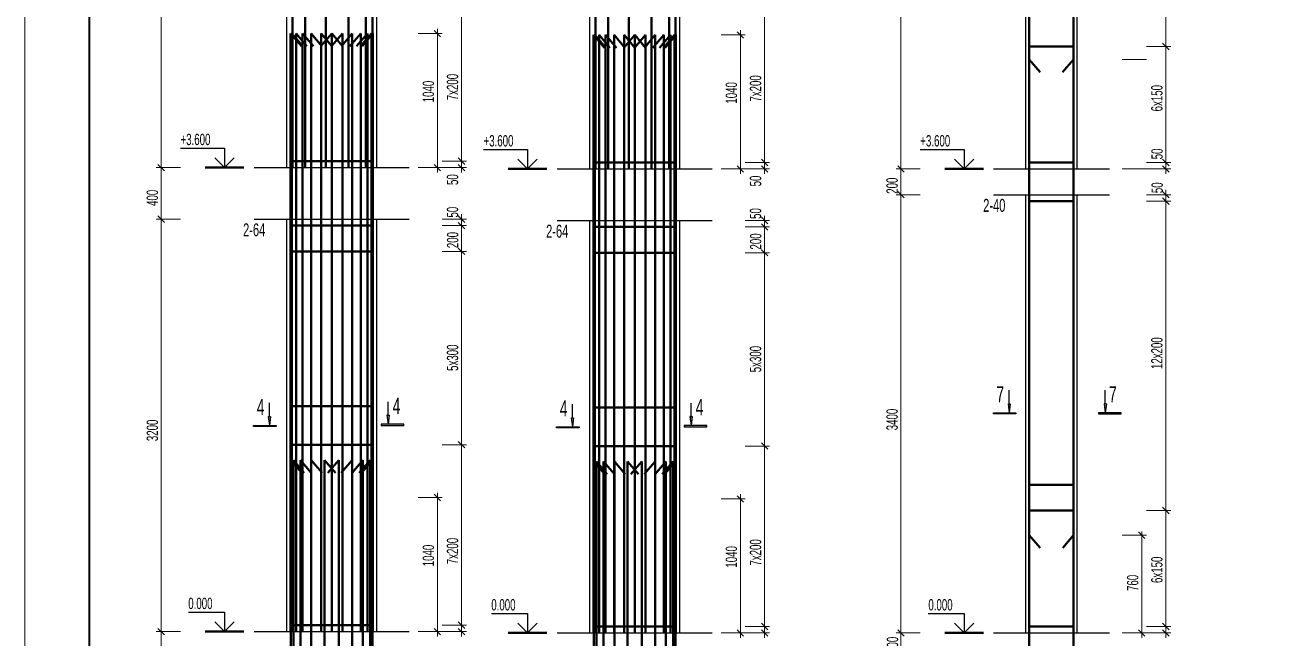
# Model space of a CAD drawing. Extents: x -483223 to 550073, y -164053 to -64662.
# Drawn here: x -303771 to -265276, y -112703 to -93666 of the extents above; entities that cross this region are included whole.
import ezdxf

# ---------------------------------------------------------------- set-up
doc = ezdxf.new("R2010")
doc.units = 0
doc.header["$MEASUREMENT"] = 0
for name, color, linetype in [('OPAL', 4, 'CONTINUOUS'), ('OTM', 9, 'CONTINUOUS'), ('ТЕКСТ', 252, 'CONTINUOUS')]:
    doc.layers.add(name, color=color, linetype=linetype)
for name, color, linetype, lineweight in [('АРМАТУРА', 11, 'CONTINUOUS', 50), ('ОСН. ТОНКА', 250, 'CONTINUOUS', 15), ('РАМКА', 250, 'CONTINUOUS', 40), ('РОЗМІР', 250, 'CONTINUOUS', 15), ('ШТРИХУВАННЯ', 250, 'CONTINUOUS', 9)]:
    doc.layers.add(name, color=color, linetype=linetype, lineweight=lineweight)
doc.styles.add('РОЗМІР', font='ARIALN.TTF', dxfattribs={"width": 0.75})

msp = doc.modelspace()

# ---------------------------------------------------------------- hatches: boundary and pattern name
at = {"layer": 'ШТРИХУВАННЯ', "ltscale": 50}
h = msp.add_hatch(color=7, dxfattribs=at)
edge = h.paths.add_edge_path()
edge.add_line((-273246.8265, -105706.0386), (-273211.8265, -105426.0386))
edge.add_ellipse((-273246.8265, -105383.4486), major_axis=(0, 55.1263), ratio=0.9999999947, start_angle=140.58705469, end_angle=219.4129462, ccw=False)
edge.add_line((-273281.8265, -105426.0386), (-273246.8265, -105706.0386))
h.paths.add_polyline_path([(-273736.8265, -105706.0386), (-273736.8265, -105741.0386), (-273036.8265, -105741.0386), (-273036.8265, -105706.0386)])
h = msp.add_hatch(color=7, dxfattribs=at)
edge = h.paths.add_edge_path()
edge.add_line((-270266.8264, -105706.0386), (-270301.8264, -105426.0386))
edge.add_ellipse((-270266.8264, -105383.4486), major_axis=(0, 55.1263), ratio=0.9999999947, start_angle=140.5870538, end_angle=219.41294531)
edge.add_line((-270231.8264, -105426.0386), (-270266.8264, -105706.0386))
h.paths.add_polyline_path([(-269776.8264, -105706.0386), (-269776.8264, -105741.0386), (-270476.8264, -105741.0386), (-270476.8264, -105706.0386)])
h = msp.add_hatch(color=7, dxfattribs=at)
edge = h.paths.add_edge_path()
edge.add_line((-296188.281, -106098.3891), (-296153.281, -105818.3891))
edge.add_ellipse((-296188.281, -105775.799), major_axis=(0, 55.1263), ratio=0.9999999947, start_angle=140.58705469, end_angle=219.4129462, ccw=False)
edge.add_line((-296223.281, -105818.3891), (-296188.281, -106098.3891))
h.paths.add_polyline_path([(-296678.281, -106098.3891), (-296678.281, -106133.3891), (-295978.281, -106133.3891), (-295978.281, -106098.3891)])
h = msp.add_hatch(color=7, dxfattribs=at)
edge = h.paths.add_edge_path()
edge.add_line((-292508.2809, -106063.3891), (-292543.2809, -105783.3891))
edge.add_ellipse((-292508.2809, -105740.799), major_axis=(0, 55.1263), ratio=0.9999999947, start_angle=140.5870538, end_angle=219.41294531)
edge.add_line((-292473.2809, -105783.3891), (-292508.2809, -106063.3891))
h.paths.add_polyline_path([(-292018.2809, -106063.3891), (-292018.2809, -106098.3891), (-292718.2809, -106098.3891), (-292718.2809, -106063.3891)])
h = msp.add_hatch(color=7, dxfattribs=at)
edge = h.paths.add_edge_path()
edge.add_line((-286791.2557, -106141.0325), (-286756.2557, -105861.0325))
edge.add_ellipse((-286791.2557, -105818.4425), major_axis=(0, 55.1263), ratio=0.9999999947, start_angle=140.58705469, end_angle=219.4129462, ccw=False)
edge.add_line((-286826.2557, -105861.0325), (-286791.2557, -106141.0325))
h.paths.add_polyline_path([(-287281.2557, -106141.0325), (-287281.2557, -106176.0325), (-286581.2557, -106176.0325), (-286581.2557, -106141.0325)])
h = msp.add_hatch(color=7, dxfattribs=at)
edge = h.paths.add_edge_path()
edge.add_line((-283111.2556, -106106.0325), (-283146.2556, -105826.0325))
edge.add_ellipse((-283111.2556, -105783.4425), major_axis=(0, 55.1263), ratio=0.9999999947, start_angle=140.5870538, end_angle=219.41294531)
edge.add_line((-283076.2556, -105826.0325), (-283111.2556, -106106.0325))
h.paths.add_polyline_path([(-282621.2556, -106106.0325), (-282621.2556, -106141.0325), (-283321.2556, -106141.0325), (-283321.2556, -106106.0325)])

# ---------------------------------------------------------------- linework, layer by layer
at = {"layer": 'OPAL', "color": 7}
for p, q in [((-272736.8265, -84541.0386), (-272736.8265, -98141.0386)), ((-271136.8265, -98141.0386), (-271136.8265, -84541.0386)), ((-295654.8517, -85298.3891), (-295654.8517, -98098.3891)), ((-292854.8517, -98098.3891), (-292854.8517, -85298.3891)), ((-286257.8264, -85341.0325), (-286257.8264, -98141.0325)), ((-283457.8264, -98141.0325), (-283457.8264, -85341.0325)), ((-296654.8517, -98098.3891), (-291854.8517, -98098.3891)), ((-287257.8264, -98141.0325), (-282457.8264, -98141.0325)), ((-273736.8265, -98141.0386), (-270136.8265, -98141.0386)), ((-273736.8265, -98941.0386), (-270136.8265, -98941.0386)), ((-272736.8265, -98941.0386), (-272736.8265, -112541.0386)), ((-271136.8265, -112541.0386), (-271136.8265, -98941.0386)), ((-296654.8517, -99698.3891), (-291854.8517, -99698.3891)), ((-295654.8517, -99698.3891), (-295654.8517, -112498.3891)), ((-292854.8517, -112498.3891), (-292854.8517, -99698.3891)), ((-287257.8264, -99741.0325), (-282457.8264, -99741.0325)), ((-286257.8264, -99741.0325), (-286257.8264, -112541.0325)), ((-283457.8264, -112541.0325), (-283457.8264, -99741.0325)), ((-296654.8517, -112498.3891), (-291854.8517, -112498.3891)), ((-287257.8264, -112541.0325), (-282457.8264, -112541.0325)), ((-273736.8265, -112541.0386), (-270136.8265, -112541.0386))]:
    msp.add_line(p, q, dxfattribs=at)
at = {"layer": 'OTM', "color": 7}
for p, q in [((-298943.2804, -97498.3891), (-297578.281, -97498.3891)), ((-297578.281, -97498.3891), (-297578.281, -98098.3891)), ((-289546.2551, -97541.0325), (-288181.2557, -97541.0325)), ((-288181.2557, -97541.0325), (-288181.2557, -98141.0325)), ((-276001.8267, -97541.0386), (-274636.8265, -97541.0386)), ((-274636.8265, -97541.0386), (-274636.8265, -98141.0386)), ((-298698.2807, -111898.3891), (-297578.281, -111898.3891)), ((-297578.281, -111898.3891), (-297578.281, -112498.3891)), ((-289301.2554, -111941.0325), (-288181.2557, -111941.0325)), ((-288181.2557, -111941.0325), (-288181.2557, -112541.0325)), ((-275756.8266, -111941.0386), (-274636.8265, -111941.0386)), ((-274636.8265, -111941.0386), (-274636.8265, -112541.0386))]:
    msp.add_line(p, q, dxfattribs=at)
at = {"layer": 'OTM', "color": 7, "lineweight": 50}
for p, q in [((-298178.281, -98098.3891), (-296978.281, -98098.3891)), ((-288781.2557, -98141.0325), (-287581.2557, -98141.0325)), ((-275236.8265, -98141.0386), (-274036.8265, -98141.0386)), ((-298178.281, -112498.3891), (-296978.281, -112498.3891)), ((-288781.2557, -112541.0325), (-287581.2557, -112541.0325)), ((-275236.8265, -112541.0386), (-274036.8265, -112541.0386))]:
    msp.add_line(p, q, dxfattribs=at)
at = {"layer": 'OTM', "color": 7, "lineweight": 30}
for p, q in [((-297878.281, -97798.3891), (-297578.281, -98098.3891)), ((-297278.281, -97798.3891), (-297578.281, -98098.3891)), ((-288481.2557, -97841.0325), (-288181.2557, -98141.0325)), ((-287881.2557, -97841.0325), (-288181.2557, -98141.0325)), ((-274936.8265, -97841.0386), (-274636.8265, -98141.0386)), ((-274336.8265, -97841.0386), (-274636.8265, -98141.0386)), ((-297878.281, -112198.3891), (-297578.281, -112498.3891)), ((-297278.281, -112198.3891), (-297578.281, -112498.3891)), ((-288481.2557, -112241.0325), (-288181.2557, -112541.0325)), ((-287881.2557, -112241.0325), (-288181.2557, -112541.0325)), ((-274936.8265, -112241.0386), (-274636.8265, -112541.0386)), ((-274336.8265, -112241.0386), (-274636.8265, -112541.0386))]:
    msp.add_line(p, q, dxfattribs=at)
at = {"layer": 'АРМАТУРА', "color": 7}
for p, q in [((-295467.6531, -98098.3891), (-295467.6531, -78378.3879)), ((-295467.6478, -98098.3891), (-295467.6478, -78378.3879)), ((-295082.6006, -98098.3891), (-295082.6006, -78378.3879)), ((-295082.5869, -98098.3891), (-295082.5869, -78378.3879)), ((-294434.743, -98098.3891), (-294434.743, -78378.3879)), ((-294434.7246, -98098.3891), (-294434.7246, -78378.3879)), ((-293729.7701, -98098.3891), (-293729.7701, -78378.3879)), ((-293729.7533, -98098.3891), (-293729.7533, -78378.3879)), ((-293191.5079, -98098.3891), (-293191.5079, -78378.3879)), ((-293191.498, -98098.3891), (-293191.498, -78378.3879)), ((-292990.8518, -98098.3891), (-292990.8518, -78378.3879)), ((-286070.6278, -98141.0325), (-286070.6278, -78421.0313)), ((-286070.6225, -98141.0325), (-286070.6225, -78421.0313)), ((-285685.5753, -98141.0325), (-285685.5753, -78421.0313)), ((-285685.5616, -98141.0325), (-285685.5616, -78421.0313)), ((-285037.7177, -98141.0325), (-285037.7177, -78421.0313)), ((-285037.6993, -98141.0325), (-285037.6993, -78421.0313)), ((-284332.7448, -98141.0325), (-284332.7448, -78421.0313)), ((-284332.728, -98141.0325), (-284332.728, -78421.0313)), ((-283794.4826, -98141.0325), (-283794.4826, -78421.0313)), ((-283794.4727, -98141.0325), (-283794.4727, -78421.0313)), ((-283593.8265, -98141.0325), (-283593.8265, -78421.0313)), ((-272624.8263, -98141.0386), (-272624.8263, -80701.0362)), ((-272624.8263, -98141.0386), (-272624.8263, -80701.0362)), ((-271248.8268, -98141.0386), (-271248.8268, -80701.0362)), ((-271248.8268, -98141.0386), (-271248.8268, -80701.0362)), ((-295530.852, -112498.3891), (-295530.852, -93938.3916)), ((-295530.852, -93938.3916), (-295194.8519, -94334.3907)), ((-295487.3751, -112498.3891), (-295487.3751, -93938.3916)), ((-295487.3751, -93938.3916), (-295151.375, -94334.3907)), ((-295487.3705, -112498.3891), (-295487.3705, -93938.3916)), ((-295487.3705, -93938.3916), (-295151.3705, -94334.3907)), ((-295359.9039, -112498.3891), (-295359.9039, -93938.3916)), ((-295359.9039, -93938.3916), (-295023.9039, -94334.3907)), ((-295359.8948, -112498.3891), (-295359.8948, -93938.3916)), ((-295359.8948, -93938.3916), (-295023.8947, -94334.3907)), ((-295157.1253, -112498.3891), (-295157.1253, -93938.3916)), ((-295157.1253, -93938.3916), (-294821.1252, -94334.3907)), ((-295157.1116, -112498.3891), (-295157.1116, -93938.3916)), ((-295157.1116, -93938.3916), (-294821.1115, -94334.3907)), ((-294892.8576, -112498.3891), (-294892.8576, -93938.3916)), ((-294892.8576, -93938.3916), (-294556.8575, -94334.3907)), ((-294892.8408, -112498.3891), (-294892.8408, -93938.3916)), ((-294892.8408, -93938.3916), (-294556.8407, -94334.3907)), ((-294254.838, -93938.3916), (-294590.8381, -94334.3907)), ((-294585.1099, -112498.3891), (-294585.1099, -93938.3916)), ((-294585.1099, -93938.3916), (-294249.1099, -94334.3907)), ((-294585.0924, -112498.3891), (-294585.0924, -93938.3916)), ((-294585.0924, -93938.3916), (-294249.0923, -94334.3907)), ((-293924.6027, -93938.3916), (-294260.6028, -94334.3907)), ((-293924.5844, -93938.3916), (-294260.5845, -94334.3907)), ((-294254.8563, -112498.3891), (-294254.8563, -93938.3916)), ((-294254.8563, -93938.3916), (-293918.8563, -94334.3907)), ((-294254.838, -112498.3891), (-294254.838, -93938.3916)), ((-293616.8543, -93938.3916), (-293952.8544, -94334.3907)), ((-293616.8383, -93938.3916), (-293952.8384, -94334.3907)), ((-293924.6027, -112498.3891), (-293924.6027, -93938.3916)), ((-293924.5844, -112498.3891), (-293924.5844, -93938.3916)), ((-293352.5851, -93938.3916), (-293688.5851, -94334.3907)), ((-293352.5713, -93938.3916), (-293688.5714, -94334.3907)), ((-293616.8543, -112498.3891), (-293616.8543, -93938.3916)), ((-293616.8383, -112498.3891), (-293616.8383, -93938.3916)), ((-293149.8041, -93938.3916), (-293485.8042, -94334.3907)), ((-293149.7942, -93938.3916), (-293485.7943, -94334.3907)), ((-293022.3307, -93938.3916), (-293358.3308, -94334.3907)), ((-293022.3253, -93938.3916), (-293358.3254, -94334.3907)), ((-293352.5851, -112498.3891), (-293352.5851, -93938.3916)), ((-293352.5713, -112498.3891), (-293352.5713, -93938.3916)), ((-292978.8515, -93938.3916), (-293314.8516, -94334.3907)), ((-293149.8041, -112498.3891), (-293149.8041, -93938.3916)), ((-293149.7942, -112498.3891), (-293149.7942, -93938.3916)), ((-293022.3307, -112498.3891), (-293022.3307, -93938.3916)), ((-293022.3253, -112498.3891), (-293022.3253, -93938.3916)), ((-292978.8515, -112498.3891), (-292978.8515, -93938.3916)), ((-286133.8267, -112541.0325), (-286133.8267, -93981.035)), ((-286133.8267, -93981.035), (-285797.8266, -94377.0341)), ((-286090.3498, -112541.0325), (-286090.3498, -93981.035)), ((-286090.3498, -93981.035), (-285754.3497, -94377.0341)), ((-286090.3452, -112541.0325), (-286090.3452, -93981.035)), ((-286090.3452, -93981.035), (-285754.3452, -94377.0341)), ((-285962.8786, -112541.0325), (-285962.8786, -93981.035)), ((-285962.8786, -93981.035), (-285626.8786, -94377.0341)), ((-285962.8695, -112541.0325), (-285962.8695, -93981.035)), ((-285962.8695, -93981.035), (-285626.8694, -94377.0341)), ((-285760.1, -112541.0325), (-285760.1, -93981.035)), ((-285760.1, -93981.035), (-285424.0999, -94377.0341)), ((-285760.0863, -112541.0325), (-285760.0863, -93981.035)), ((-285760.0863, -93981.035), (-285424.0862, -94377.0341)), ((-285495.8323, -112541.0325), (-285495.8323, -93981.035)), ((-285495.8323, -93981.035), (-285159.8322, -94377.0341)), ((-285495.8155, -112541.0325), (-285495.8155, -93981.035)), ((-285495.8155, -93981.035), (-285159.8154, -94377.0341)), ((-284857.8127, -93981.035), (-285193.8128, -94377.0341)), ((-285188.0846, -112541.0325), (-285188.0846, -93981.035)), ((-285188.0846, -93981.035), (-284852.0846, -94377.0341)), ((-285188.0671, -112541.0325), (-285188.0671, -93981.035)), ((-285188.0671, -93981.035), (-284852.067, -94377.0341)), ((-284527.5774, -93981.035), (-284863.5775, -94377.0341)), ((-284527.5591, -93981.035), (-284863.5592, -94377.0341)), ((-284857.831, -112541.0325), (-284857.831, -93981.035)), ((-284857.831, -93981.035), (-284521.831, -94377.0341)), ((-284857.8127, -112541.0325), (-284857.8127, -93981.035)), ((-284219.829, -93981.035), (-284555.8291, -94377.0341)), ((-284219.813, -93981.035), (-284555.8131, -94377.0341)), ((-284527.5774, -112541.0325), (-284527.5774, -93981.035)), ((-284527.5591, -112541.0325), (-284527.5591, -93981.035)), ((-283955.5598, -93981.035), (-284291.5598, -94377.0341)), ((-283955.546, -93981.035), (-284291.5461, -94377.0341)), ((-284219.829, -112541.0325), (-284219.829, -93981.035)), ((-284219.813, -112541.0325), (-284219.813, -93981.035)), ((-283752.7788, -93981.035), (-284088.7789, -94377.0341)), ((-283752.7689, -93981.035), (-284088.769, -94377.0341)), ((-283625.3054, -93981.035), (-283961.3055, -94377.0341)), ((-283625.3, -93981.035), (-283961.3001, -94377.0341)), ((-283955.5598, -112541.0325), (-283955.5598, -93981.035)), ((-283955.546, -112541.0325), (-283955.546, -93981.035)), ((-283581.8262, -93981.035), (-283917.8263, -94377.0341)), ((-283752.7788, -112541.0325), (-283752.7788, -93981.035)), ((-283752.7689, -112541.0325), (-283752.7689, -93981.035)), ((-283625.3054, -112541.0325), (-283625.3054, -93981.035)), ((-283625.3, -112541.0325), (-283625.3, -93981.035)), ((-283581.8262, -112541.0325), (-283581.8262, -93981.035)), ((-272624.8263, -94341.0386), (-271248.8268, -94341.0386)), ((-272620.8262, -112541.0386), (-272620.8262, -94741.0386)), ((-272620.8262, -94741.0386), (-272284.8261, -95137.0378)), ((-272620.8262, -112541.0386), (-272620.8262, -94741.0386)), ((-272620.8262, -94741.0386), (-272284.8261, -95137.0378)), ((-271252.8262, -94741.0386), (-271588.8262, -95137.0378)), ((-271252.8262, -94741.0386), (-271588.8262, -95137.0378)), ((-271252.8262, -112541.0386), (-271252.8262, -94741.0386)), ((-271252.8262, -112541.0386), (-271252.8262, -94741.0386)), ((-295518.8517, -97898.3891), (-292991.1463, -97898.3891)), ((-286121.8264, -97941.0325), (-283594.121, -97941.0325)), ((-272624.8263, -97941.0386), (-271248.8268, -97941.0386)), ((-272620.8262, -99141.0386), (-271252.8269, -99141.0386)), ((-295530.852, -99898.3891), (-292979.1491, -99898.3891)), ((-286133.8267, -99941.0325), (-283582.1238, -99941.0325)), ((-295530.852, -100698.3891), (-292979.1491, -100698.3891)), ((-286133.8267, -100741.0325), (-283582.1238, -100741.0325)), ((-295530.852, -105498.3891), (-292979.1491, -105498.3891)), ((-286133.8267, -105541.0325), (-283582.1238, -105541.0325)), ((-295530.852, -106698.3891), (-292979.1491, -106698.3891)), ((-286133.8267, -106741.0325), (-283582.1238, -106741.0325)), ((-295518.8517, -126898.3891), (-295518.8517, -107178.3879)), ((-295518.8517, -107178.3879), (-295182.8516, -107574.387)), ((-295442.6264, -126898.3891), (-295442.6264, -107178.3879)), ((-295442.6264, -107178.3879), (-295106.6263, -107574.387)), ((-295442.6195, -126898.3891), (-295442.6195, -107178.3879)), ((-295442.6195, -107178.3879), (-295106.6195, -107574.387)), ((-295223.1364, -126898.3891), (-295223.1364, -107178.3879)), ((-295223.1364, -107178.3879), (-294887.1363, -107574.387)), ((-295223.1249, -126898.3891), (-295223.1249, -107178.3879)), ((-295223.1249, -107178.3879), (-294887.1248, -107574.387)), ((-294886.8571, -126898.3891), (-294886.8571, -107178.3879)), ((-294886.8571, -107178.3879), (-294550.857, -107574.387)), ((-294886.841, -126898.3891), (-294886.841, -107178.3879)), ((-294886.841, -107178.3879), (-294550.841, -107574.387)), ((-294474.3479, -126898.3891), (-294474.3479, -107178.3879)), ((-294474.3479, -107178.3879), (-294138.3478, -107574.387)), ((-294474.3296, -126898.3891), (-294474.3296, -107178.3879)), ((-294474.3296, -107178.3879), (-294138.3295, -107574.387)), ((-294035.3647, -107178.3879), (-294371.3648, -107574.387)), ((-294035.3464, -107178.3879), (-294371.3465, -107574.387)), ((-294035.3647, -126898.3891), (-294035.3647, -107178.3879)), ((-294035.3464, -126898.3891), (-294035.3464, -107178.3879)), ((-293622.8541, -107178.3879), (-293958.8541, -107574.387)), ((-293622.838, -107178.3879), (-293958.8381, -107574.387)), ((-293622.8541, -126898.3891), (-293622.8541, -107178.3879)), ((-293622.838, -126898.3891), (-293622.838, -107178.3879)), ((-293286.5725, -107178.3879), (-293622.5725, -107574.387)), ((-293286.561, -107178.3879), (-293622.5611, -107574.387)), ((-293067.0809, -107178.3879), (-293403.081, -107574.387)), ((-293067.074, -107178.3879), (-293403.0741, -107574.387)), ((-292990.8518, -107178.3879), (-293326.8519, -107574.387)), ((-293286.5725, -126898.3891), (-293286.5725, -107178.3879)), ((-293286.561, -126898.3891), (-293286.561, -107178.3879)), ((-293067.0809, -126898.3891), (-293067.0809, -107178.3879)), ((-293067.074, -126898.3891), (-293067.074, -107178.3879)), ((-292990.8518, -126898.3891), (-292990.8518, -107178.3879)), ((-286121.8264, -126941.0325), (-286121.8264, -107221.0313)), ((-286121.8264, -107221.0313), (-285785.8263, -107617.0304)), ((-286045.6011, -126941.0325), (-286045.6011, -107221.0313)), ((-286045.6011, -107221.0313), (-285709.601, -107617.0304)), ((-286045.5942, -126941.0325), (-286045.5942, -107221.0313)), ((-286045.5942, -107221.0313), (-285709.5942, -107617.0304)), ((-285826.1111, -126941.0325), (-285826.1111, -107221.0313)), ((-285826.1111, -107221.0313), (-285490.111, -107617.0304)), ((-285826.0996, -126941.0325), (-285826.0996, -107221.0313)), ((-285826.0996, -107221.0313), (-285490.0995, -107617.0304)), ((-285489.8318, -126941.0325), (-285489.8318, -107221.0313)), ((-285489.8318, -107221.0313), (-285153.8317, -107617.0304)), ((-285489.8157, -126941.0325), (-285489.8157, -107221.0313)), ((-285489.8157, -107221.0313), (-285153.8157, -107617.0304)), ((-285077.3226, -126941.0325), (-285077.3226, -107221.0313)), ((-285077.3226, -107221.0313), (-284741.3225, -107617.0304)), ((-285077.3043, -126941.0325), (-285077.3043, -107221.0313)), ((-285077.3043, -107221.0313), (-284741.3042, -107617.0304)), ((-284638.3394, -107221.0313), (-284974.3395, -107617.0304)), ((-284638.3211, -107221.0313), (-284974.3212, -107617.0304)), ((-284638.3394, -126941.0325), (-284638.3394, -107221.0313)), ((-284638.3211, -126941.0325), (-284638.3211, -107221.0313)), ((-284225.8288, -107221.0313), (-284561.8288, -107617.0304)), ((-284225.8127, -107221.0313), (-284561.8128, -107617.0304)), ((-284225.8288, -126941.0325), (-284225.8288, -107221.0313)), ((-284225.8127, -126941.0325), (-284225.8127, -107221.0313)), ((-283889.5472, -107221.0313), (-284225.5472, -107617.0304)), ((-283889.5357, -107221.0313), (-284225.5358, -107617.0304)), ((-283670.0556, -107221.0313), (-284006.0557, -107617.0304)), ((-283670.0487, -107221.0313), (-284006.0488, -107617.0304)), ((-283593.8265, -107221.0313), (-283929.8266, -107617.0304)), ((-283889.5472, -126941.0325), (-283889.5472, -107221.0313)), ((-283889.5357, -126941.0325), (-283889.5357, -107221.0313)), ((-283670.0556, -126941.0325), (-283670.0556, -107221.0313)), ((-283670.0487, -126941.0325), (-283670.0487, -107221.0313)), ((-283593.8265, -126941.0325), (-283593.8265, -107221.0313)), ((-272620.8262, -107941.0386), (-271252.8269, -107941.0386)), ((-272620.8262, -108741.0386), (-271252.8269, -108741.0386)), ((-272624.8263, -126941.0386), (-272624.8263, -109501.0362)), ((-272624.8263, -109501.0362), (-272288.8262, -109897.0353)), ((-272624.8263, -126941.0386), (-272624.8263, -109501.0362)), ((-272624.8263, -109501.0362), (-272288.8262, -109897.0353)), ((-271248.8268, -109501.0362), (-271584.8269, -109897.0353)), ((-271248.8268, -109501.0362), (-271584.8269, -109897.0353)), ((-271248.8268, -126941.0386), (-271248.8268, -109501.0362)), ((-271248.8268, -126941.0386), (-271248.8268, -109501.0362)), ((-295530.852, -112298.3891), (-292979.1491, -112298.3891)), ((-286133.8267, -112341.0325), (-283582.1238, -112341.0325)), ((-272620.8262, -112341.0386), (-271252.8269, -112341.0386))]:
    msp.add_line(p, q, dxfattribs=at)
at = {"layer": 'ОСН. ТОНКА', "color": 7, "linetype": 'ByBlock', "lineweight": -2}
for p, q in [((-273246.8265, -105438.5749), (-273246.8265, -105006.0386)), ((-270266.8264, -105438.5749), (-270266.8264, -105006.0386)), ((-296188.281, -105830.9254), (-296188.281, -105398.3891)), ((-292508.2809, -105795.9254), (-292508.2809, -105363.3891)), ((-286791.2557, -105873.5688), (-286791.2557, -105441.0325)), ((-283111.2556, -105838.5688), (-283111.2556, -105406.0325)), ((-273281.8265, -105426.0386), (-273246.8265, -105706.0386)), ((-273211.8265, -105426.0386), (-273246.8265, -105706.0386)), ((-270301.8264, -105426.0386), (-270266.8264, -105706.0386)), ((-270231.8264, -105426.0386), (-270266.8264, -105706.0386)), ((-296223.281, -105818.3891), (-296188.281, -106098.3891)), ((-296153.281, -105818.3891), (-296188.281, -106098.3891)), ((-292543.2809, -105783.3891), (-292508.2809, -106063.3891)), ((-292473.2809, -105783.3891), (-292508.2809, -106063.3891)), ((-286826.2557, -105861.0325), (-286791.2557, -106141.0325)), ((-286756.2557, -105861.0325), (-286791.2557, -106141.0325)), ((-283146.2556, -105826.0325), (-283111.2556, -106106.0325)), ((-283076.2556, -105826.0325), (-283111.2556, -106106.0325)), ((-273736.8265, -105741.0386), (-273736.8265, -105706.0386)), ((-273736.8265, -105706.0386), (-273036.8265, -105706.0386)), ((-273036.8265, -105741.0386), (-273736.8265, -105741.0386)), ((-273036.8265, -105706.0386), (-273036.8265, -105741.0386)), ((-269776.8264, -105706.0386), (-270476.8264, -105706.0386)), ((-270476.8264, -105706.0386), (-270476.8264, -105741.0386)), ((-270476.8264, -105741.0386), (-269776.8264, -105741.0386)), ((-269776.8264, -105741.0386), (-269776.8264, -105706.0386)), ((-296678.281, -106133.3891), (-296678.281, -106098.3891)), ((-296678.281, -106098.3891), (-295978.281, -106098.3891)), ((-295978.281, -106133.3891), (-296678.281, -106133.3891)), ((-295978.281, -106098.3891), (-295978.281, -106133.3891)), ((-292018.2809, -106063.3891), (-292718.2809, -106063.3891)), ((-292718.2809, -106063.3891), (-292718.2809, -106098.3891)), ((-292718.2809, -106098.3891), (-292018.2809, -106098.3891)), ((-292018.2809, -106098.3891), (-292018.2809, -106063.3891)), ((-287281.2557, -106176.0325), (-287281.2557, -106141.0325)), ((-287281.2557, -106141.0325), (-286581.2557, -106141.0325)), ((-286581.2557, -106176.0325), (-287281.2557, -106176.0325)), ((-286581.2557, -106141.0325), (-286581.2557, -106176.0325)), ((-282621.2556, -106106.0325), (-283321.2556, -106106.0325)), ((-283321.2556, -106106.0325), (-283321.2556, -106141.0325)), ((-283321.2556, -106141.0325), (-282621.2556, -106141.0325)), ((-282621.2556, -106141.0325), (-282621.2556, -106106.0325))]:
    msp.add_line(p, q, dxfattribs=at)
at = {"layer": 'ОСН. ТОНКА', "color": 7, "ltscale": 40}
msp.add_lwpolyline([(-303771.4455, -73022.1397), (-303771.4455, -132422.1397), (-219671.4455, -132422.1397), (-219671.4455, -73022.1397), (-303771.4455, -73022.1397)], dxfattribs=at)
at = {"layer": 'ОСН. ТОНКА', "color": 7, "linetype": 'ByBlock', "lineweight": -2}
for centre in [(-273246.8265, -105383.4486), (-296188.281, -105775.799), (-286791.2557, -105818.4425)]:
    msp.add_ellipse(centre, major_axis=(0, 55.1263), ratio=0.9999999947, start_param=2.45370699, end_param=3.8294783326, dxfattribs=at)
at = {"layer": 'ОСН. ТОНКА', "color": 7, "linetype": 'ByBlock', "lineweight": -2, "extrusion": (0, 0, -1)}
for centre in [(-270266.8264, -105383.4486), (-292508.2809, -105740.799), (-283111.2556, -105783.4425)]:
    msp.add_ellipse(centre, major_axis=(-0.0071, 55.1263), ratio=0.9999999947, start_param=2.4538354232, end_param=3.8296067659, dxfattribs=at)
at = {"layer": 'РАМКА', "color": 7, "ltscale": 40}
msp.add_lwpolyline([(-220171.4455, -131922.1397), (-220171.4455, -131922.1397), (-220171.4455, -73522.1397), (-301771.4455, -73522.1397), (-301771.4455, -131922.1397), (-220171.4455, -131922.1397)], dxfattribs=at)
at = {"layer": 'РОЗМІР', "color": 7}
for p, q in [((-299543.2804, -83698.3891), (-299543.2804, -98248.3891)), ((-276601.8267, -84391.0386), (-276601.8267, -98291.0386)), ((-268386.8265, -98291.0386), (-268386.8265, -84391.0386)), ((-290228.281, -98248.3891), (-290228.281, -85148.383)), ((-280831.2557, -98291.0325), (-280831.2557, -85191.0264)), ((-290878.281, -94038.3916), (-291078.281, -93838.3916)), ((-290978.281, -95958.3897), (-290978.281, -93791.5796)), ((-281481.2557, -94081.035), (-281681.2557, -93881.035)), ((-281581.2557, -96001.0331), (-281581.2557, -93834.223)), ((-291578.281, -93938.3916), (-290828.281, -93938.3916)), ((-282181.2557, -93981.035), (-281431.2557, -93981.035)), ((-268486.8265, -94241.0386), (-268286.8265, -94441.0386)), ((-268386.8265, -94341.0386), (-268386.8265, -94191.0386)), ((-268986.8265, -94341.0386), (-268236.8265, -94341.0386)), ((-268386.8265, -94341.0386), (-268386.8265, -94491.0386)), ((-269740.8259, -94741.0386), (-268990.8259, -94741.0386)), ((-290978.281, -98248.3891), (-290978.281, -95658.3897)), ((-281581.2557, -98291.0325), (-281581.2557, -95701.0331)), ((-290228.281, -97898.3891), (-290228.281, -97748.3891)), ((-299693.2804, -98098.3891), (-298943.2804, -98098.3891)), ((-299693.2804, -98098.3891), (-298943.2804, -98098.3891)), ((-299443.2804, -98198.3891), (-299643.2804, -97998.3891)), ((-299443.2804, -98198.3891), (-299643.2804, -97998.3891)), ((-299543.2804, -97948.3891), (-299543.2804, -99848.3891)), ((-291578.281, -98098.3891), (-290828.281, -98098.3891)), ((-290878.281, -98198.3891), (-291078.281, -97998.3891)), ((-290828.281, -97898.3891), (-290078.281, -97898.3891)), ((-290828.281, -98098.3891), (-290078.281, -98098.3891)), ((-290328.281, -97798.3891), (-290128.281, -97998.3891)), ((-290328.281, -97998.3891), (-290128.281, -98198.3891)), ((-290228.281, -97898.3891), (-290228.281, -98048.3891)), ((-282181.2557, -98141.0325), (-281431.2557, -98141.0325)), ((-281481.2557, -98241.0325), (-281681.2557, -98041.0325)), ((-281431.2557, -97941.0325), (-280681.2557, -97941.0325)), ((-281431.2557, -98141.0325), (-280681.2557, -98141.0325)), ((-280931.2557, -97841.0325), (-280731.2557, -98041.0325)), ((-280931.2557, -98041.0325), (-280731.2557, -98241.0325)), ((-280831.2557, -97941.0325), (-280831.2557, -97791.0325)), ((-280831.2557, -97941.0325), (-280831.2557, -98091.0325)), ((-276751.8267, -98141.0386), (-276001.8267, -98141.0386)), ((-276751.8267, -98141.0386), (-276001.8267, -98141.0386)), ((-276501.8267, -98241.0386), (-276701.8267, -98041.0386)), ((-276501.8267, -98241.0386), (-276701.8267, -98041.0386)), ((-276601.8267, -97991.0386), (-276601.8267, -99091.0386)), ((-269736.8265, -98141.0386), (-268986.8265, -98141.0386)), ((-268986.8265, -97941.0386), (-268236.8265, -97941.0386)), ((-268986.8265, -98141.0386), (-268236.8265, -98141.0386)), ((-268486.8265, -97841.0386), (-268286.8265, -98041.0386)), ((-268486.8265, -98041.0386), (-268286.8265, -98241.0386)), ((-268386.8265, -97941.0386), (-268386.8265, -97791.0386)), ((-268386.8265, -97941.0386), (-268386.8265, -98091.0386)), ((-276501.8267, -99041.0386), (-276701.8267, -98841.0386)), ((-276501.8267, -99041.0386), (-276701.8267, -98841.0386)), ((-276601.8267, -98791.0386), (-276601.8267, -112691.0386)), ((-268486.8265, -98841.0386), (-268286.8265, -99041.0386)), ((-268386.8265, -112691.0386), (-268386.8265, -98791.0386)), ((-276751.8267, -98941.0386), (-276001.8267, -98941.0386)), ((-276751.8267, -98941.0386), (-276001.8267, -98941.0386)), ((-268986.8265, -98941.0386), (-268236.8265, -98941.0386)), ((-268986.8265, -99141.0386), (-268236.8265, -99141.0386)), ((-268486.8265, -99041.0386), (-268286.8265, -99241.0386)), ((-268386.8265, -99141.0386), (-268386.8265, -98991.0386)), ((-268386.8265, -99141.0386), (-268386.8265, -99291.0386)), ((-299693.2804, -99698.3891), (-298943.2804, -99698.3891)), ((-299693.2804, -99698.3891), (-298943.2804, -99698.3891)), ((-299443.2804, -99798.3891), (-299643.2804, -99598.3891)), ((-299443.2804, -99798.3891), (-299643.2804, -99598.3891)), ((-299543.2804, -99548.3891), (-299543.2804, -112648.3891)), ((-290828.281, -99698.383), (-290078.281, -99698.383)), ((-290328.281, -99598.383), (-290128.281, -99798.3861)), ((-290228.281, -112648.3891), (-290228.281, -99548.383)), ((-280931.2557, -99641.0264), (-280731.2557, -99841.0295)), ((-280831.2557, -112691.0325), (-280831.2557, -99591.0264)), ((-290828.281, -99898.3891), (-290078.281, -99898.3891)), ((-290328.281, -99798.3891), (-290128.281, -99998.3891)), ((-290228.281, -99898.3891), (-290228.281, -99748.3891)), ((-290228.281, -99898.3891), (-290228.281, -100048.3891)), ((-281431.2557, -99741.0264), (-280681.2557, -99741.0264)), ((-281431.2557, -99941.0325), (-280681.2557, -99941.0325)), ((-280931.2557, -99841.0325), (-280731.2557, -100041.0325)), ((-280831.2557, -99941.0325), (-280831.2557, -99791.0325)), ((-280831.2557, -99941.0325), (-280831.2557, -100091.0325)), ((-290828.5755, -100698.3891), (-290078.5755, -100698.3891)), ((-290328.5755, -100598.3891), (-290128.5755, -100798.3891)), ((-290228.5755, -100698.3891), (-290228.5755, -100548.3891)), ((-290228.5755, -100698.3891), (-290228.5755, -100848.3891)), ((-281431.5502, -100741.0325), (-280681.5502, -100741.0325)), ((-280931.5502, -100641.0325), (-280731.5502, -100841.0325)), ((-280831.5502, -100741.0325), (-280831.5502, -100591.0325)), ((-280831.5502, -100741.0325), (-280831.5502, -100891.0325)), ((-290328.281, -106598.3891), (-290128.281, -106798.3891)), ((-290228.281, -106698.3891), (-290228.281, -106548.3891)), ((-280831.2557, -106741.0325), (-280831.2557, -106591.0325)), ((-290828.281, -106698.3891), (-290078.281, -106698.3891)), ((-290228.281, -106698.3891), (-290228.281, -106848.3891)), ((-281431.2557, -106741.0325), (-280681.2557, -106741.0325)), ((-280931.2557, -106641.0325), (-280731.2557, -106841.0325)), ((-280831.2557, -106741.0325), (-280831.2557, -106891.0325)), ((-291578.281, -108338.3916), (-290828.281, -108338.3916)), ((-290878.281, -108438.3916), (-291078.281, -108238.3916)), ((-290978.281, -110358.3897), (-290978.281, -108191.5796)), ((-282181.2557, -108381.035), (-281431.2557, -108381.035)), ((-281481.2557, -108481.035), (-281681.2557, -108281.035)), ((-281581.2557, -110401.0331), (-281581.2557, -108234.223)), ((-268986.8272, -108741.0386), (-268236.8272, -108741.0386)), ((-268486.8272, -108641.0386), (-268286.8272, -108841.0386)), ((-268386.8272, -108741.0386), (-268386.8272, -108591.0386)), ((-268386.8272, -108741.0386), (-268386.8272, -108891.0386)), ((-269736.8265, -109505.7498), (-268986.8265, -109505.7498)), ((-269036.8265, -109605.7498), (-269236.8265, -109405.7498)), ((-269136.8265, -112691.0386), (-269136.8265, -109391.2991)), ((-290978.281, -112648.3891), (-290978.281, -110058.3897)), ((-281581.2557, -112691.0325), (-281581.2557, -110101.0331)), ((-299443.2804, -112598.3876), (-299643.2804, -112398.3891)), ((-299443.2804, -112598.3891), (-299643.2804, -112398.3891)), ((-299443.2804, -112598.3891), (-299643.2804, -112398.3891)), ((-299543.2804, -112198.3891), (-299543.2804, -114098.3891)), ((-290878.281, -112598.3891), (-291078.281, -112398.3891)), ((-290828.281, -112298.3891), (-290078.281, -112298.3891)), ((-290328.281, -112198.3891), (-290128.281, -112398.3891)), ((-290328.281, -112398.3891), (-290128.281, -112598.3891)), ((-290228.281, -112298.3891), (-290228.281, -112148.3891)), ((-290228.281, -112298.3891), (-290228.281, -112448.3891)), ((-281431.2557, -112341.0325), (-280681.2557, -112341.0325)), ((-280931.2557, -112241.0325), (-280731.2557, -112441.0325)), ((-280831.2557, -112341.0325), (-280831.2557, -112191.0325)), ((-280831.2557, -112341.0325), (-280831.2557, -112491.0325)), ((-276601.8267, -112391.0386), (-276601.8267, -113491.0386)), ((-268986.8265, -112341.0386), (-268236.8265, -112341.0386)), ((-268486.8265, -112241.0386), (-268286.8265, -112441.0386)), ((-268386.8265, -112341.0386), (-268386.8265, -112191.0386)), ((-268386.8265, -112341.0386), (-268386.8265, -112491.0386)), ((-299693.2804, -112498.3891), (-298943.2804, -112498.3891)), ((-291578.281, -112498.3891), (-290828.281, -112498.3891)), ((-290828.281, -112498.3891), (-290078.281, -112498.3891)), ((-282181.2557, -112541.0325), (-281431.2557, -112541.0325)), ((-281481.2557, -112641.0325), (-281681.2557, -112441.0325)), ((-281431.2557, -112541.0325), (-280681.2557, -112541.0325)), ((-280931.2557, -112441.0325), (-280731.2557, -112641.0325)), ((-276751.8267, -112541.0386), (-276001.8267, -112541.0386)), ((-276751.8267, -112541.0386), (-276001.8267, -112541.0386)), ((-276501.8267, -112641.0371), (-276701.8267, -112441.0386)), ((-276501.8267, -112641.0386), (-276701.8267, -112441.0386)), ((-269736.8265, -112541.0386), (-268986.8265, -112541.0386)), ((-269036.8265, -112641.0386), (-269236.8265, -112441.0386)), ((-268986.8265, -112541.0386), (-268236.8265, -112541.0386)), ((-268486.8265, -112441.0386), (-268286.8265, -112641.0386))]:
    msp.add_line(p, q, dxfattribs=at)

# ---------------------------------------------------------------- texts
at = {"layer": 'OTM', "color": 7, "style": 'РОЗМІР', "width": 0.75}
for s, height, p in [('+3.600', 350, (-298943.2804, -97398.3879)), ('+3.600', 350, (-289546.2551, -97441.0313)), ('+3.600', 350, (-276001.8267, -97441.0374)), ('2-40', 400, (-274051.8267, -99471.0374)), ('2-64', 400, (-297003.2804, -100228.3879)), ('2-64', 400, (-287606.2551, -100271.0313)), ('0.000', 350, (-298703.2804, -111798.3879)), ('0.000', 350, (-289306.2551, -111841.0313)), ('0.000', 350, (-275751.8267, -111841.0374))]:
    msp.add_text(s, height=height, dxfattribs=at).set_placement(p)
at = {"layer": 'РОЗМІР', "color": 7, "style": 'РОЗМІР', "width": 0.75}
for s, p in [('1040', (-291083.2804, -96071.4678)), ('7x200', (-290333.2804, -96008.3879)), ('1040', (-281686.2551, -96114.1112)), ('7x200', (-280936.2551, -96051.0313)), ('6x150', (-268491.8289, -96353.92)), ('50', (-268486.8265, -97841.0386)), ('50', (-290333.2804, -98638.3879)), ('50', (-280936.2551, -98681.0313)), ('200', (-276701.8267, -98911.0374)), ('400', (-299643.2804, -99288.3879)), ('50', (-268481.8289, -98891.0374)), ('50', (-290333.2804, -99648.3879)), ('50', (-280936.2551, -99691.0313)), ('200', (-290328.5755, -100598.3891)), ('200', (-280931.5502, -100641.0325)), ('12х200', (-268491.8289, -104351.0374)), ('5x300', (-290333.2804, -104408.3879)), ('5x300', (-280936.2551, -104451.0313)), ('3400', (-276701.8267, -106251.0374)), ('3200', (-299643.2804, -106588.3879)), ('7x200', (-290333.2804, -110408.3879)), ('7x200', (-280936.2551, -110451.0313)), ('1040', (-291083.2804, -110471.4678)), ('1040', (-281686.2551, -110514.1112)), ('6x150', (-268491.8289, -110990.9434)), ('760', (-269241.8289, -111238.0138)), ('200', (-276688.6561, -113160.4973))]:
    msp.add_text(s, height=350, rotation=90, dxfattribs=at).set_placement(p)
at = {"layer": 'ТЕКСТ', "color": 7, "style": 'РОЗМІР', "width": 0.75}
for s, p in [('7', (-273642.142, -105384.1088)), ('7', (-270149.7674, -105384.1088)), ('4', (-296578.2574, -105776.4593)), ('4', (-292364.0816, -105741.4593)), ('4', (-287181.2321, -105819.1027)), ('4', (-282967.0563, -105784.1027))]:
    msp.add_text(s, height=500, dxfattribs=at).set_placement(p)

doc.saveas('drawing.dxf')
